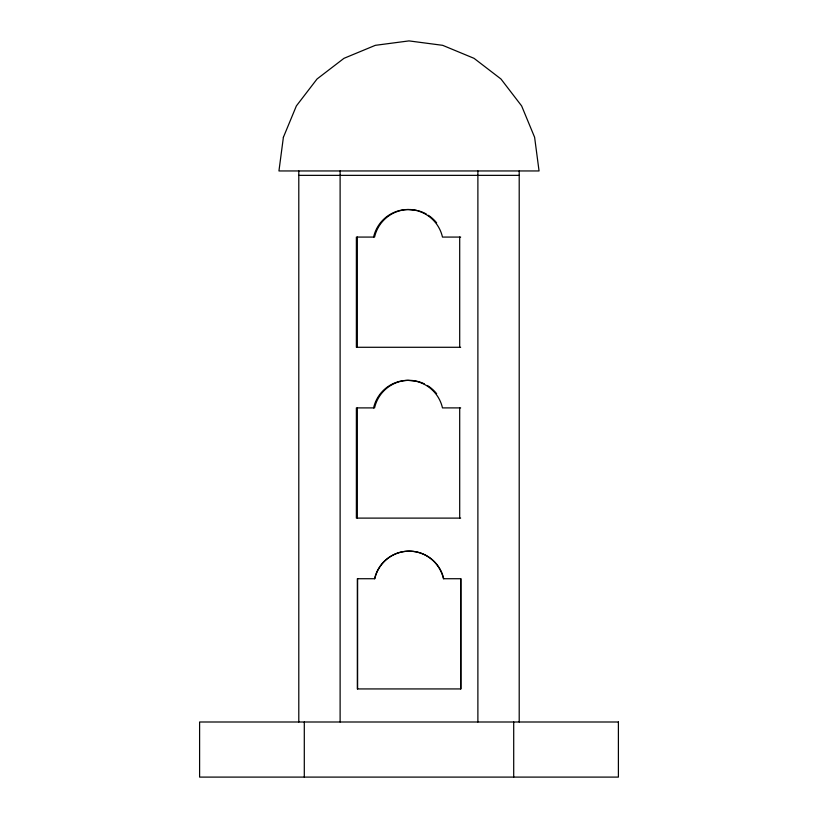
<?xml version="1.0" encoding="UTF-8"?>
<svg xmlns="http://www.w3.org/2000/svg" width="818" height="818" viewBox="0 0 818 818"><rect width="100%" height="100%" fill="white"/><g stroke="black" fill="none" stroke-linecap="round" stroke-linejoin="round"><path stroke-width="1.23" d="M298.795 175.359L519.205 175.359M460.657 237.077L442.477 237.077A35.297 35.297 0 0 0 415.902 210.41L408.029 209.52A35.297 35.297 0 0 0 373.591 237.077M460.657 347.282L356.372 347.282L356.372 237.077L374.562 237.077A35.297 35.297 0 0 1 416.873 210.41M460.657 407.896L442.477 407.896A35.297 35.297 0 0 0 415.902 381.239L408.029 380.35A35.297 35.297 0 0 0 373.591 407.896M460.657 518.111L356.372 518.111L356.372 407.896L374.562 407.896A35.297 35.297 0 0 1 424.348 383.857M519.205 170.952L519.205 721.997M513.704 721.997L513.704 777.1M477.886 170.952L477.886 721.997M460.657 578.725L460.657 688.93M459.696 237.077L459.696 347.282M459.696 407.896L459.696 518.111M357.609 578.725L357.609 688.93M357.343 237.077L357.343 347.282M357.343 407.896L357.343 518.111M340.114 170.952L340.114 721.997M304.296 721.997L304.296 777.1M298.795 170.952L298.795 721.997M374.562 578.725A35.297 35.297 0 0 1 443.438 578.725L460.933 578.725L460.933 688.93L357.343 688.93L357.343 578.725L374.828 578.725A35.297 35.297 0 0 1 443.714 578.725M427.333 385.482A35.297 35.297 0 0 1 436.648 393.693M417.967 210.676A35.297 35.297 0 0 1 426.352 214.081M428.295 215.267A35.297 35.297 0 0 1 436.648 222.864M283.386 137.291L278.948 170.952L539.052 170.952L534.614 137.291L521.628 105.921L500.953 78.988L474.021 58.323L442.661 45.327L409 40.9L375.339 45.327L343.979 58.323L317.047 78.988L296.372 105.921L283.386 137.291M618.398 721.997L199.602 721.997L199.602 777.1L618.398 777.1L618.398 721.997"/></g></svg>
